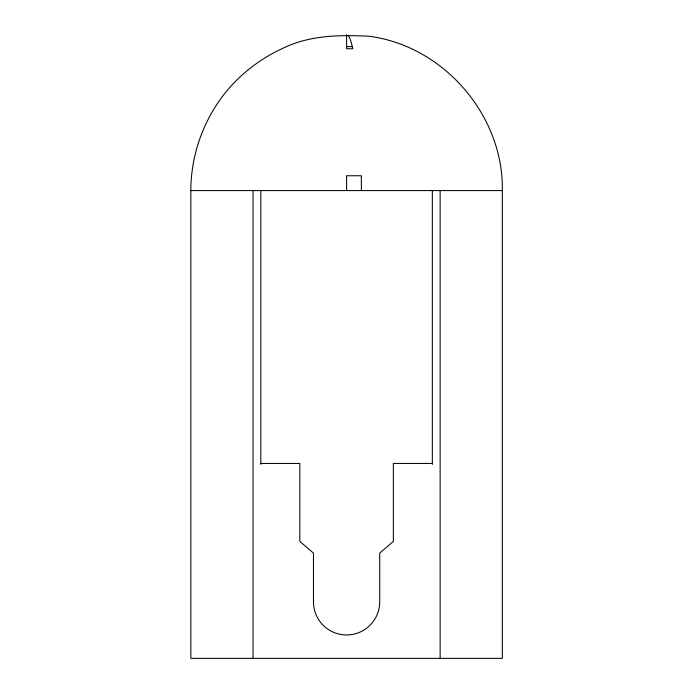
<?xml version="1.0" encoding="UTF-8"?>
<svg xmlns="http://www.w3.org/2000/svg" width="693" height="693" viewBox="0 0 693 693"><rect width="100%" height="100%" fill="white"/><g stroke="black" fill="none" stroke-linecap="round" stroke-linejoin="round"><path stroke-width="1.04" d="M346.587 46.622L352.373 46.622M190.662 190.575L502.338 190.575L502.338 658.35L190.844 658.35L190.844 190.575C190.861 150.927 206.54 111.694 233.87 82.978C247.626 68.746 263.946 57.103 281.886 48.744C308.879 35.222 339.249 34.737 368.754 36.235C443.451 45.643 503.681 115.333 502.338 190.575M260.828 463.444L299.809 463.444L299.809 541.406L313.453 553.101L313.453 601.827A33.134 33.134 0 0 0 346.587 634.961A33.134 33.134 0 0 0 379.721 601.827L379.721 553.101L393.364 541.406L393.364 463.444L432.345 463.444M361.408 190.575L361.339 175.753L346.587 175.753L346.587 190.575M440.142 190.575L440.142 658.35M432.345 190.575L432.345 464.397M346.587 34.65L346.587 48.744L352.746 48.744A155.925 14.822 -90 0 0 348.7 36.235M260.828 190.575L260.828 464.397M253.032 190.575L253.032 658.35"/></g></svg>
